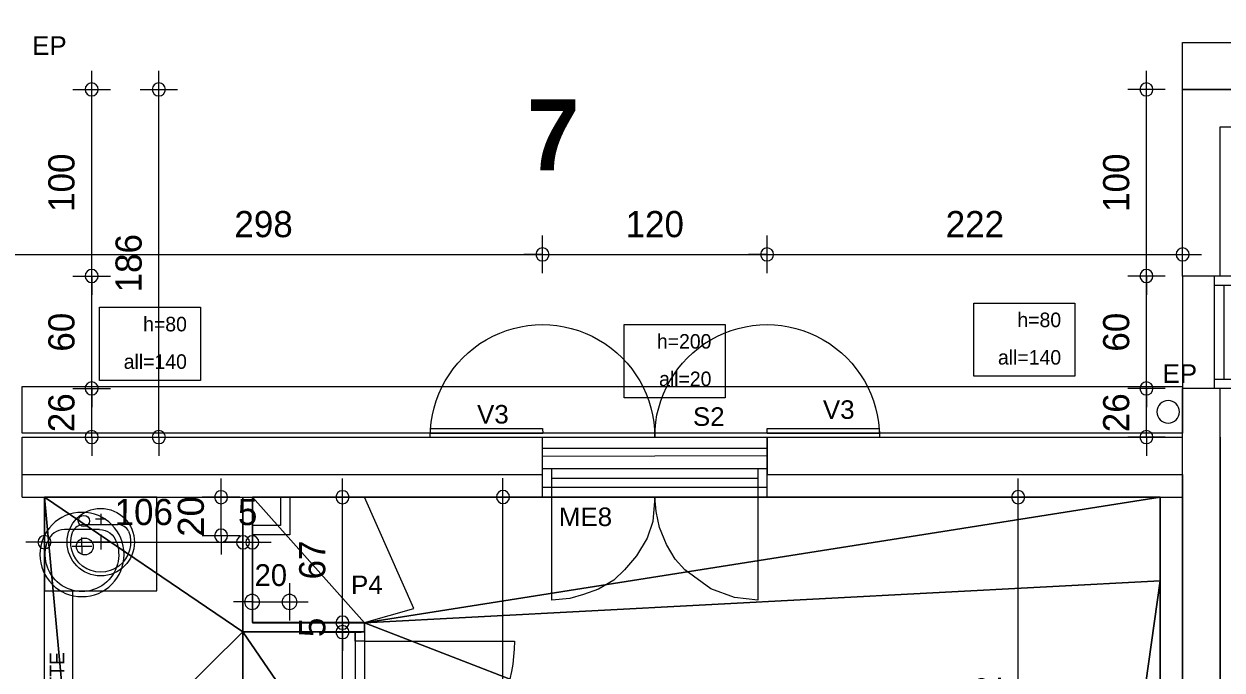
# Model space of a CAD drawing. Header units: metres. Extents: x 1.8 to 61.8, y -53.3 to -11.3.
# Drawn here: x 37.33 to 43.73, y -17.9 to -14.45 of the extents above; entities that cross this region are included whole.
import ezdxf
from ezdxf.enums import TextEntityAlignment as Align
from ezdxf.lldxf.tags import DXFTag

# ---------------------------------------------------------------- set-up
doc = ezdxf.new("R2010")
doc.units = ezdxf.units.M
doc.header["$MEASUREMENT"] = 0
for name, color, linetype in [('Calque commun', 7, 'Continuous'), ('Calque2', 7, 'Continuous'), ('Calque4', 7, 'Continuous'), ('Calque90', 7, 'Continuous'), ('Textes', 7, 'Continuous')]:
    doc.layers.add(name, color=color, linetype=linetype)
doc.styles.add('Arial14', font='arial.ttf', dxfattribs={"height": 0.098961})
doc.styles.add('Arial16', font='arial.ttf', dxfattribs={"height": 0.139163})
doc.styles.add('Century Gothic12', font='GOTHIC.TTF', dxfattribs={"height": 0.077575})
doc.styles.add('Century Gothic18', font='GOTHIC.TTF', dxfattribs={"height": 0.139636})
doc.styles.add('Century Gothic19', font='GOTHICB.TTF', dxfattribs={"height": 0.378481})
doc.styles.add('Century Gothic24', font='GOTHIC.TTF', dxfattribs={"height": 0.116363})
tags = doc.linetypes.add('HIDDEN2', pattern=[0.1875, 0.125, -0.0625]).pattern_tags.tags
tags[6:7] = [DXFTag(74, 4), DXFTag(75, 0), DXFTag(340, '0'), DXFTag(46, 1.0), DXFTag(50, 0.0), DXFTag(44, 0.0), DXFTag(45, 0.0)]
tags[4:5] = [DXFTag(74, 4), DXFTag(75, 0), DXFTag(340, '0'), DXFTag(46, 1.0), DXFTag(50, 0.0), DXFTag(44, 0.0), DXFTag(45, 0.0)]

# ---------------------------------------------------------------- blocks, each defined once
blk = doc.blocks.new('Block53471')
at = {"layer": 'Calque commun', "color": 7, "linetype": 'Continuous', "lineweight": 18}
for p, q in [((43.5243, -15.7956), (43.5243, -14.7998)), ((43.5243, -18.6973), (43.5243, -16.3956))]:
    blk.add_line(p, q, dxfattribs=at)
at = {"layer": 'Calque commun', "color": 7, "linetype": 'Continuous', "lineweight": 9}
for p, q in [((43.7243, -15.7956), (43.7243, -14.9998)), ((43.8443, -15.7956), (43.8443, -15.1198)), ((43.7243, -18.6973), (43.7243, -16.3956)), ((43.8443, -18.6973), (43.8443, -16.3956))]:
    blk.add_line(p, q, dxfattribs=at)
blk = doc.blocks.new('Block53472')
at = {"layer": 'Calque commun', "color": 7, "linetype": 'Continuous', "lineweight": 18}
blk.add_line((43.5243, -14.7998), (50.1242, -14.7998), dxfattribs=at)
at = {"layer": 'Calque commun', "color": 7, "linetype": 'Continuous', "lineweight": 9}
blk.add_line((43.7243, -14.9998), (49.9242, -14.9998), dxfattribs=at)
blk = doc.blocks.new('@PRES_1_$$_1-7')
at = {"layer": 'Calque commun', "color": 5, "linetype": 'Continuous', "lineweight": 9}
for p, q in [((0, 0.32), (0.6, 0.32)), ((0.6, 0.15), (0, 0.15)), ((0.05, 0.05), (0.05, 0.15)), ((0.55, 0.15), (0.55, 0.05)), ((0.05, 0.1), (0.55, 0.1)), ((0.6, 0.05), (0, 0.05)), ((0, 0), (0.6, 0))]:
    blk.add_line(p, q, dxfattribs=at)
blk = doc.blocks.new('@PRES_1_$$_1-8')
at = {"layer": 'Calque commun', "color": 0, "linetype": 'ByBlock', "lineweight": -2}
blk.add_line((0, 0), (0, 0.32), dxfattribs=at)
blk = doc.blocks.new('@PRES_1_$$_1-9')
at = {"layer": 'Calque commun', "color": 0, "linetype": 'ByBlock', "lineweight": -2}
blk.add_line((0, 0), (0, 0.32), dxfattribs=at)
blk = doc.blocks.new('INTER_2D_COMB3')
at = {"layer": 'Calque4', "color": 0, "linetype": 'ByBlock', "lineweight": -2}
blk.add_blockref('@PRES_1_$$_1-7', (0, 0), dxfattribs=at)
at = {"layer": 'Calque4', "color": 7, "linetype": 'Continuous', "lineweight": 9}
blk.add_blockref('@PRES_1_$$_1-8', (0, 0), dxfattribs=at)
at = {"layer": 'Calque4', "color": 7, "linetype": 'Continuous', "lineweight": 9, "extrusion": (0, 0, -1), "xscale": -1, "yscale": -1, "zscale": -1, "rotation": -180}
blk.add_blockref('@PRES_1_$$_1-9', (-0.6, 0), dxfattribs=at)
blk = doc.blocks.new('PLACED_COMB3')
at = {"layer": 'Calque4', "color": 0, "linetype": 'ByBlock', "lineweight": -2}
blk.add_blockref('INTER_2D_COMB3', (0, 0), dxfattribs=at)
blk = doc.blocks.new('Block53955')
at = {"layer": 'Calque commun', "color": 7, "linetype": 'Continuous', "lineweight": 9}
blk.add_line((37.4443, -25.3352), (37.4443, -16.9752), dxfattribs=at)
blk = doc.blocks.new('Block53956')
at = {"layer": 'Calque commun', "color": 7, "linetype": 'Continuous', "lineweight": 9}
for p, q in [((37.3243, -16.9752), (37.3243, -16.6552)), ((43.5243, -16.9752), (43.5243, -16.6552)), ((37.3243, -16.8552), (40.1043, -16.8552)), ((41.3043, -16.8552), (43.5243, -16.8552)), ((37.3243, -16.9752), (40.1043, -16.9752)), ((41.3043, -16.9752), (43.5243, -16.9752))]:
    blk.add_line(p, q, dxfattribs=at)
at = {"layer": 'Calque commun', "color": 7, "linetype": 'Continuous', "lineweight": 18}
for p, q in [((37.3243, -16.6552), (40.1043, -16.6552)), ((41.3043, -16.6552), (43.5243, -16.6552))]:
    blk.add_line(p, q, dxfattribs=at)
blk = doc.blocks.new('Block53957')
at = {"layer": 'Calque commun', "color": 7, "linetype": 'Continuous', "lineweight": 18}
blk.add_line((43.7243, -16.6552), (43.7243, -25.6552), dxfattribs=at)
at = {"layer": 'Calque commun', "color": 7, "linetype": 'Continuous', "lineweight": 9}
for p, q in [((43.5243, -16.8552), (43.5243, -25.4552)), ((43.4042, -16.9752), (43.4042, -25.3352))]:
    blk.add_line(p, q, dxfattribs=at)
blk = doc.blocks.new('@PRES_1_$$_1-4')
at = {"layer": 'Calque commun', "color": 5, "linetype": 'Continuous', "lineweight": 9}
for p, q in [((0, 0.32), (1.2, 0.32)), ((1.2, 0.15), (0, 0.15)), ((0.05, 0.05), (0.05, 0.15)), ((1.15, 0.15), (1.15, 0.05)), ((0.05, 0.1), (1.15, 0.1)), ((1.2, 0.05), (0, 0.05)), ((0, 0), (1.2, 0))]:
    blk.add_line(p, q, dxfattribs=at)
blk = doc.blocks.new('@PRES_1_$$_1-5')
at = {"layer": 'Calque commun', "color": 7, "linetype": 'Continuous', "lineweight": 9}
blk.add_line((0, 0), (0, 0.32), dxfattribs=at)
blk = doc.blocks.new('@PRES_1_$$_1-6')
at = {"layer": 'Calque commun', "color": 7, "linetype": 'Continuous', "lineweight": 9}
blk.add_line((0, 0), (0, 0.32), dxfattribs=at)
blk = doc.blocks.new('INTER_2D_COMB2')
at = {"layer": 'Calque4', "color": 0, "linetype": 'ByBlock', "lineweight": -2}
for name in ['@PRES_1_$$_1-4', '@PRES_1_$$_1-5']:
    blk.add_blockref(name, (0, 0), dxfattribs=at)
at = {"layer": 'Calque4', "color": 0, "linetype": 'ByBlock', "lineweight": -2, "extrusion": (0, 0, -1), "xscale": -1, "yscale": -1, "zscale": -1, "rotation": -180}
blk.add_blockref('@PRES_1_$$_1-6', (-1.2, 0), dxfattribs=at)
blk = doc.blocks.new('PLACED_COMB2')
at = {"layer": 'Calque4', "color": 0, "linetype": 'ByBlock', "lineweight": -2}
blk.add_blockref('INTER_2D_COMB2', (0, 0), dxfattribs=at)
blk = doc.blocks.new('new191')
at = {"layer": 'Calque commun', "color": 5, "linetype": 'Continuous', "lineweight": 9}
blk.add_arc((0, 0), 0.5, 0, 359.99941, dxfattribs=at)
blk = doc.blocks.new('new192')
at = {"layer": 'Calque commun', "color": 5, "linetype": 'Continuous', "lineweight": 9}
blk.add_arc((0, 0), 0.5, 0, 359.99941, dxfattribs=at)
blk = doc.blocks.new('DimLine54052')
at = {"layer": 'Calque commun', "color": 5, "linetype": 'Continuous', "lineweight": 9}
for p, q in [((41.3043, -15.7803), (41.3043, -15.5803)), ((43.5243, -15.7803), (43.5243, -15.5803)), ((41.3043, -15.6803), (41.2043, -15.6803)), ((41.3043, -15.6803), (43.5243, -15.6803)), ((43.5243, -15.6803), (43.6243, -15.6803))]:
    blk.add_line(p, q, dxfattribs=at)
at = {"layer": 'Calque commun', "color": 5, "linetype": 'Continuous', "lineweight": 9, "xscale": 0.07000000029802322, "yscale": 0.07000000029802322, "zscale": 0.07000000029802322}
for name, p in [('new191', (41.3043, -15.6803)), ('new192', (43.5243, -15.6803))]:
    blk.add_blockref(name, p, dxfattribs=at)
at = {"layer": 'Calque commun', "color": 5, "linetype": 'Continuous', "lineweight": 9, "style": 'Century Gothic18'}
blk.add_text('222', height=0.13964, dxfattribs=at).set_placement((42.4143, -15.6303), align=Align.BOTTOM_CENTER)
blk = doc.blocks.new('new193')
at = {"layer": 'Calque commun', "color": 5, "linetype": 'Continuous', "lineweight": 9}
blk.add_arc((0, 0), 0.5, 0, 359.99941, dxfattribs=at)
blk = doc.blocks.new('new194')
at = {"layer": 'Calque commun', "color": 5, "linetype": 'Continuous', "lineweight": 9}
blk.add_arc((0, 0), 0.5, 0, 359.99941, dxfattribs=at)
blk = doc.blocks.new('DimLine54060')
at = {"layer": 'Calque commun', "color": 5, "linetype": 'Continuous', "lineweight": 9}
for p, q in [((40.1043, -15.7803), (40.1043, -15.5803)), ((41.3043, -15.7803), (41.3043, -15.5803)), ((40.1043, -15.6803), (40.0043, -15.6803)), ((40.1043, -15.6803), (41.3043, -15.6803)), ((41.3043, -15.6803), (41.4043, -15.6803))]:
    blk.add_line(p, q, dxfattribs=at)
at = {"layer": 'Calque commun', "color": 5, "linetype": 'Continuous', "lineweight": 9, "xscale": 0.07000000029802322, "yscale": 0.07000000029802322, "zscale": 0.07000000029802322}
for name, p in [('new193', (40.1043, -15.6803)), ('new194', (41.3043, -15.6803))]:
    blk.add_blockref(name, p, dxfattribs=at)
at = {"layer": 'Calque commun', "color": 5, "linetype": 'Continuous', "lineweight": 9, "style": 'Century Gothic18'}
blk.add_text('120', height=0.13964, dxfattribs=at).set_placement((40.7043, -15.6303), align=Align.BOTTOM_CENTER)
blk = doc.blocks.new('new195')
at = {"layer": 'Calque commun', "color": 5, "linetype": 'Continuous', "lineweight": 9}
blk.add_arc((0, 0), 0.5, 0, 359.99941, dxfattribs=at)
blk = doc.blocks.new('new196')
at = {"layer": 'Calque commun', "color": 5, "linetype": 'Continuous', "lineweight": 9}
blk.add_arc((0, 0), 0.5, 0, 359.99941, dxfattribs=at)
blk = doc.blocks.new('DimLine54068')
at = {"layer": 'Calque commun', "color": 5, "linetype": 'Continuous', "lineweight": 9}
for p, q in [((37.1243, -15.7803), (37.1243, -15.5803)), ((40.1043, -15.7803), (40.1043, -15.5803)), ((37.1243, -15.6803), (37.0243, -15.6803)), ((37.1243, -15.6803), (40.1043, -15.6803)), ((40.1043, -15.6803), (40.2043, -15.6803))]:
    blk.add_line(p, q, dxfattribs=at)
at = {"layer": 'Calque commun', "color": 5, "linetype": 'Continuous', "lineweight": 9, "xscale": 0.07000000029802322, "yscale": 0.07000000029802322, "zscale": 0.07000000029802322}
for name, p in [('new195', (37.1243, -15.6803)), ('new196', (40.1043, -15.6803))]:
    blk.add_blockref(name, p, dxfattribs=at)
at = {"layer": 'Calque commun', "color": 5, "linetype": 'Continuous', "lineweight": 9, "style": 'Century Gothic18'}
blk.add_text('298', height=0.13964, dxfattribs=at).set_placement((38.6143, -15.6303), align=Align.BOTTOM_CENTER)
blk = doc.blocks.new('new197')
at = {"layer": 'Calque commun', "color": 5, "linetype": 'Continuous', "lineweight": 9}
blk.add_arc((0, 0), 0.5, 0, 359.99941, dxfattribs=at)
blk = doc.blocks.new('new198')
at = {"layer": 'Calque commun', "color": 5, "linetype": 'Continuous', "lineweight": 9}
blk.add_arc((0, 0), 0.5, 0, 359.99941, dxfattribs=at)
blk = doc.blocks.new('DimLine54477')
at = {"layer": 'Calque commun', "color": 5, "linetype": 'Continuous', "lineweight": 9}
for p, q in [((38.0548, -14.7998), (38.0548, -14.6998)), ((37.9548, -14.7998), (38.1548, -14.7998)), ((38.0548, -16.6552), (38.0548, -14.7998)), ((37.9548, -16.6552), (38.1548, -16.6552)), ((38.0548, -16.6552), (38.0548, -16.7552))]:
    blk.add_line(p, q, dxfattribs=at)
at = {"layer": 'Calque commun', "color": 5, "linetype": 'Continuous', "lineweight": 9, "xscale": 0.07000000029802322, "yscale": 0.07000000029802322, "zscale": 0.07000000029802322, "rotation": 90}
for name, p in [('new198', (38.0548, -14.7998)), ('new197', (38.0548, -16.6552))]:
    blk.add_blockref(name, p, dxfattribs=at)
at = {"layer": 'Calque commun', "color": 5, "linetype": 'Continuous', "lineweight": 9, "style": 'Century Gothic18'}
blk.add_text('186', height=0.13964, rotation=90, dxfattribs=at).set_placement((38.0048, -15.7275), align=Align.BOTTOM_CENTER)
blk = doc.blocks.new('new273')
at = {"layer": 'Calque commun', "color": 5, "linetype": 'Continuous', "lineweight": 9}
blk.add_arc((0, 0), 0.5, 0, 359.99941, dxfattribs=at)
blk = doc.blocks.new('new274')
at = {"layer": 'Calque commun', "color": 5, "linetype": 'Continuous', "lineweight": 9}
blk.add_arc((0, 0), 0.5, 0, 359.99941, dxfattribs=at)
blk = doc.blocks.new('DimLine55128')
at = {"layer": 'Calque commun', "color": 5, "linetype": 'Continuous', "lineweight": 9}
for p, q in [((37.6961, -16.3956), (37.6961, -16.2956)), ((37.5961, -16.3956), (37.7961, -16.3956)), ((37.6961, -16.6552), (37.6961, -16.3956)), ((37.5961, -16.6552), (37.7961, -16.6552)), ((37.6961, -16.6552), (37.6961, -16.7552))]:
    blk.add_line(p, q, dxfattribs=at)
at = {"layer": 'Calque commun', "color": 5, "linetype": 'Continuous', "lineweight": 9, "xscale": 0.07000000029802322, "yscale": 0.07000000029802322, "zscale": 0.07000000029802322, "rotation": 90}
for name, p in [('new274', (37.6961, -16.3956)), ('new273', (37.6961, -16.6552))]:
    blk.add_blockref(name, p, dxfattribs=at)
at = {"layer": 'Calque commun', "color": 5, "linetype": 'Continuous', "lineweight": 9, "style": 'Century Gothic18'}
blk.add_text('26', height=0.13964, rotation=90, dxfattribs=at).set_placement((37.6461, -16.5254), align=Align.BOTTOM_CENTER)
blk = doc.blocks.new('new275')
at = {"layer": 'Calque commun', "color": 5, "linetype": 'Continuous', "lineweight": 9}
blk.add_arc((0, 0), 0.5, 0, 359.99941, dxfattribs=at)
blk = doc.blocks.new('new276')
at = {"layer": 'Calque commun', "color": 5, "linetype": 'Continuous', "lineweight": 9}
blk.add_arc((0, 0), 0.5, 0, 359.99941, dxfattribs=at)
blk = doc.blocks.new('DimLine55136')
at = {"layer": 'Calque commun', "color": 5, "linetype": 'Continuous', "lineweight": 9}
for p, q in [((37.6961, -15.7956), (37.6961, -15.6956)), ((37.5961, -15.7956), (37.7961, -15.7956)), ((37.6961, -16.3956), (37.6961, -15.7956)), ((37.5961, -16.3956), (37.7961, -16.3956)), ((37.6961, -16.3956), (37.6961, -16.4956))]:
    blk.add_line(p, q, dxfattribs=at)
at = {"layer": 'Calque commun', "color": 5, "linetype": 'Continuous', "lineweight": 9, "xscale": 0.07000000029802322, "yscale": 0.07000000029802322, "zscale": 0.07000000029802322, "rotation": 90}
for name, p in [('new276', (37.6961, -15.7956)), ('new275', (37.6961, -16.3956))]:
    blk.add_blockref(name, p, dxfattribs=at)
at = {"layer": 'Calque commun', "color": 5, "linetype": 'Continuous', "lineweight": 9, "style": 'Century Gothic18'}
blk.add_text('60', height=0.13964, rotation=90, dxfattribs=at).set_placement((37.6461, -16.0956), align=Align.BOTTOM_CENTER)
blk = doc.blocks.new('new277')
at = {"layer": 'Calque commun', "color": 5, "linetype": 'Continuous', "lineweight": 9}
blk.add_arc((0, 0), 0.5, 0, 359.99941, dxfattribs=at)
blk = doc.blocks.new('new278')
at = {"layer": 'Calque commun', "color": 5, "linetype": 'Continuous', "lineweight": 9}
blk.add_arc((0, 0), 0.5, 0, 359.99941, dxfattribs=at)
blk = doc.blocks.new('DimLine55144')
at = {"layer": 'Calque commun', "color": 5, "linetype": 'Continuous', "lineweight": 9}
for p, q in [((37.6961, -14.7998), (37.6961, -14.6998)), ((37.5961, -14.7998), (37.7961, -14.7998)), ((37.6961, -15.7956), (37.6961, -14.7998)), ((37.5961, -15.7956), (37.7961, -15.7956)), ((37.6961, -15.7956), (37.6961, -15.8956))]:
    blk.add_line(p, q, dxfattribs=at)
at = {"layer": 'Calque commun', "color": 5, "linetype": 'Continuous', "lineweight": 9, "xscale": 0.07000000029802322, "yscale": 0.07000000029802322, "zscale": 0.07000000029802322, "rotation": 90}
for name, p in [('new278', (37.6961, -14.7998)), ('new277', (37.6961, -15.7956))]:
    blk.add_blockref(name, p, dxfattribs=at)
at = {"layer": 'Calque commun', "color": 5, "linetype": 'Continuous', "lineweight": 9, "style": 'Century Gothic18'}
blk.add_text('100', height=0.13964, rotation=90, dxfattribs=at).set_placement((37.6461, -15.2977), align=Align.BOTTOM_CENTER)
blk = doc.blocks.new('new279')
at = {"layer": 'Calque commun', "color": 5, "linetype": 'Continuous', "lineweight": 9}
blk.add_arc((0, 0), 0.5, 0, 359.99941, dxfattribs=at)
blk = doc.blocks.new('new280')
at = {"layer": 'Calque commun', "color": 5, "linetype": 'Continuous', "lineweight": 9}
blk.add_arc((0, 0), 0.5, 0, 359.99941, dxfattribs=at)
blk = doc.blocks.new('DimLine55152')
at = {"layer": 'Calque commun', "color": 5, "linetype": 'Continuous', "lineweight": 9}
for p, q in [((43.3307, -16.3956), (43.3307, -16.2956)), ((43.4307, -16.3956), (43.2307, -16.3956)), ((43.3307, -16.6552), (43.3307, -16.3956)), ((43.4307, -16.6552), (43.2307, -16.6552)), ((43.3307, -16.6552), (43.3307, -16.7552))]:
    blk.add_line(p, q, dxfattribs=at)
at = {"layer": 'Calque commun', "color": 5, "linetype": 'Continuous', "lineweight": 9, "xscale": 0.07000000029802322, "yscale": 0.07000000029802322, "zscale": 0.07000000029802322, "rotation": 90}
for name, p in [('new280', (43.3307, -16.3956)), ('new279', (43.3307, -16.6552))]:
    blk.add_blockref(name, p, dxfattribs=at)
at = {"layer": 'Calque commun', "color": 5, "linetype": 'Continuous', "lineweight": 9, "style": 'Century Gothic18'}
blk.add_text('26', height=0.13964, rotation=90, dxfattribs=at).set_placement((43.2807, -16.5254), align=Align.BOTTOM_CENTER)
blk = doc.blocks.new('new281')
at = {"layer": 'Calque commun', "color": 5, "linetype": 'Continuous', "lineweight": 9}
blk.add_arc((0, 0), 0.5, 0, 359.99941, dxfattribs=at)
blk = doc.blocks.new('new282')
at = {"layer": 'Calque commun', "color": 5, "linetype": 'Continuous', "lineweight": 9}
blk.add_arc((0, 0), 0.5, 0, 359.99941, dxfattribs=at)
blk = doc.blocks.new('DimLine55160')
at = {"layer": 'Calque commun', "color": 5, "linetype": 'Continuous', "lineweight": 9}
for p, q in [((43.3307, -15.7956), (43.3307, -15.6956)), ((43.4307, -15.7956), (43.2307, -15.7956)), ((43.3307, -16.3956), (43.3307, -15.7956)), ((43.4307, -16.3956), (43.2307, -16.3956)), ((43.3307, -16.3956), (43.3307, -16.4956))]:
    blk.add_line(p, q, dxfattribs=at)
at = {"layer": 'Calque commun', "color": 5, "linetype": 'Continuous', "lineweight": 9, "xscale": 0.07000000029802322, "yscale": 0.07000000029802322, "zscale": 0.07000000029802322, "rotation": 90}
for name, p in [('new282', (43.3307, -15.7956)), ('new281', (43.3307, -16.3956))]:
    blk.add_blockref(name, p, dxfattribs=at)
at = {"layer": 'Calque commun', "color": 5, "linetype": 'Continuous', "lineweight": 9, "style": 'Century Gothic18'}
blk.add_text('60', height=0.13964, rotation=90, dxfattribs=at).set_placement((43.2807, -16.0956), align=Align.BOTTOM_CENTER)
blk = doc.blocks.new('new283')
at = {"layer": 'Calque commun', "color": 5, "linetype": 'Continuous', "lineweight": 9}
blk.add_arc((0, 0), 0.5, 0, 359.99941, dxfattribs=at)
blk = doc.blocks.new('new284')
at = {"layer": 'Calque commun', "color": 5, "linetype": 'Continuous', "lineweight": 9}
blk.add_arc((0, 0), 0.5, 0, 359.99941, dxfattribs=at)
blk = doc.blocks.new('DimLine55168')
at = {"layer": 'Calque commun', "color": 5, "linetype": 'Continuous', "lineweight": 9}
for p, q in [((43.3307, -14.7998), (43.3307, -14.6998)), ((43.4307, -14.7998), (43.2307, -14.7998)), ((43.3307, -15.7956), (43.3307, -14.7998)), ((43.4307, -15.7956), (43.2307, -15.7956)), ((43.3307, -15.7956), (43.3307, -15.8956))]:
    blk.add_line(p, q, dxfattribs=at)
at = {"layer": 'Calque commun', "color": 5, "linetype": 'Continuous', "lineweight": 9, "xscale": 0.07000000029802322, "yscale": 0.07000000029802322, "zscale": 0.07000000029802322, "rotation": 90}
for name, p in [('new284', (43.3307, -14.7998)), ('new283', (43.3307, -15.7956))]:
    blk.add_blockref(name, p, dxfattribs=at)
at = {"layer": 'Calque commun', "color": 5, "linetype": 'Continuous', "lineweight": 9, "style": 'Century Gothic18'}
blk.add_text('100', height=0.13964, rotation=90, dxfattribs=at).set_placement((43.2807, -15.2977), align=Align.BOTTOM_CENTER)
blk = doc.blocks.new('@PRES_1_$$_1-61')
at = {"layer": 'Calque commun', "color": 5, "linetype": 'Continuous', "lineweight": 9}
blk.add_line((0.05, 0.05), (0.05, 0.85), dxfattribs=at)
at = {"layer": 'Calque commun', "color": 5, "linetype": 'Continuous', "lineweight": 9, "extrusion": (0, 0, -1)}
blk.add_arc((-0.05, 0.05), 0.8, 90, 180, dxfattribs=at)
at = {"layer": 'Calque commun', "color": 5, "linetype": 'Continuous', "lineweight": 9}
mesh = blk.add_polyface(dxfattribs=at)
corners = [(0, 0), (0, 0.05), (0.05, 0.05), (0.05, 0)]
mesh.append_faces([[corners[k] for k in face] for face in [(0, 1, 2, 3)]], dxfattribs={"color": 5})
mesh = blk.add_polyface(dxfattribs=at)
corners = [(0.85, 0), (0.85, 0.05), (0.9, 0.05), (0.9, 0)]
mesh.append_faces([[corners[k] for k in face] for face in [(0, 1, 2, 3)]], dxfattribs={"color": 5})
blk = doc.blocks.new('@PRES_1_$$_1-62')
at = {"layer": 'Calque commun', "color": 0, "linetype": 'ByBlock', "lineweight": -2}
blk.add_line((0, 0), (0, 0.05), dxfattribs=at)
blk = doc.blocks.new('@PRES_1_$$_1-63')
at = {"layer": 'Calque commun', "color": 0, "linetype": 'ByBlock', "lineweight": -2}
blk.add_line((0, 0), (0, 0.05), dxfattribs=at)
blk = doc.blocks.new('INTER_2D_COMB21')
at = {"layer": 'Calque commun', "color": 0, "linetype": 'ByBlock', "lineweight": -2}
blk.add_blockref('@PRES_1_$$_1-61', (0, 0), dxfattribs=at)
at = {"layer": 'Calque commun', "color": 15, "linetype": 'Continuous', "lineweight": 18}
blk.add_blockref('@PRES_1_$$_1-62', (0, 0), dxfattribs=at)
at = {"layer": 'Calque commun', "color": 15, "linetype": 'Continuous', "lineweight": 18, "extrusion": (0, 0, -1), "xscale": -1, "yscale": -1, "zscale": -1, "rotation": -180}
blk.add_blockref('@PRES_1_$$_1-63', (-0.9, 0), dxfattribs=at)
blk = doc.blocks.new('PLACED_COMB21')
at = {"layer": 'Calque commun', "color": 0, "linetype": 'ByBlock', "lineweight": -2}
blk.add_blockref('INTER_2D_COMB21', (0, 0), dxfattribs=at)
blk = doc.blocks.new('xmodule1pcentniv1-13')
at = {"layer": 'Calque commun', "color": 5, "linetype": 'Continuous', "lineweight": 9}
blk.add_arc((0, 0), 0.5, 0, 359.99941, dxfattribs=at)
blk = doc.blocks.new('xmodule1pcentniv1-14')
at = {"layer": 'Calque commun', "color": 5, "linetype": 'Continuous', "lineweight": 9}
blk.add_arc((0, 0), 0.5, 0, 359.99941, dxfattribs=at)
blk = doc.blocks.new('DimLine54955')
at = {"layer": 'Calque commun', "color": 5, "linetype": 'Continuous', "lineweight": 9}
for p, q in [((42.6251, -17.8273), (42.6251, -17.7273)), ((42.5251, -17.8273), (42.7251, -17.8273)), ((42.6251, -20.0466), (42.6251, -17.8273)), ((42.7251, -20.0466), (42.5251, -20.0466)), ((42.6251, -20.0466), (42.6251, -20.1466))]:
    blk.add_line(p, q, dxfattribs=at)
at = {"layer": 'Calque commun', "color": 5, "linetype": 'Continuous', "lineweight": 9, "xscale": 0.07000000029802322, "yscale": 0.07000000029802322, "zscale": 0.07000000029802322, "rotation": 90}
for name, p in [('xmodule1pcentniv1-14', (42.6251, -17.8273)), ('xmodule1pcentniv1-13', (42.6251, -20.0466))]:
    blk.add_blockref(name, p, dxfattribs=at)
at = {"layer": 'Calque commun', "color": 5, "linetype": 'Continuous', "lineweight": 9, "style": 'Century Gothic18'}
blk.add_text('222', height=0.13964, rotation=90, dxfattribs=at).set_placement((42.5751, -18.937), align=Align.BOTTOM_CENTER)
blk = doc.blocks.new('xmodule1pcentniv1-35')
at = {"layer": 'Calque commun', "color": 5, "linetype": 'Continuous', "lineweight": 9}
blk.add_arc((0, 0), 0.5, 0, 359.99941, dxfattribs=at)
blk = doc.blocks.new('xmodule1pcentniv1-36')
at = {"layer": 'Calque commun', "color": 5, "linetype": 'Continuous', "lineweight": 9}
blk.add_arc((0, 0), 0.5, 0, 359.99941, dxfattribs=at)
blk = doc.blocks.new('DimLine55043')
at = {"layer": 'Calque commun', "color": 5, "linetype": 'Continuous', "lineweight": 9}
for p, q in [((39.8728, -17.8266), (39.8728, -17.7266)), ((39.9728, -17.8266), (39.7728, -17.8266)), ((39.8728, -20.396), (39.8728, -17.8266)), ((39.9728, -20.396), (39.7728, -20.396)), ((39.8728, -20.396), (39.8728, -20.496))]:
    blk.add_line(p, q, dxfattribs=at)
at = {"layer": 'Calque commun', "color": 5, "linetype": 'Continuous', "lineweight": 9, "xscale": 0.07000000029802322, "yscale": 0.07000000029802322, "zscale": 0.07000000029802322, "rotation": 90}
for name, p in [('xmodule1pcentniv1-36', (39.8728, -17.8266)), ('xmodule1pcentniv1-35', (39.8728, -20.396))]:
    blk.add_blockref(name, p, dxfattribs=at)
at = {"layer": 'Calque commun', "color": 5, "linetype": 'Continuous', "lineweight": 9, "style": 'Century Gothic18'}
blk.add_text('257', height=0.13964, rotation=90, dxfattribs=at).set_placement((39.8228, -19.1113), align=Align.BOTTOM_CENTER)
blk = doc.blocks.new('xmodule1pcentniv1-51')
at = {"layer": 'Calque commun', "color": 5, "linetype": 'Continuous', "lineweight": 9}
blk.add_arc((0, 0), 0.5, 0, 359.99941, dxfattribs=at)
blk = doc.blocks.new('xmodule1pcentniv1-52')
at = {"layer": 'Calque commun', "color": 5, "linetype": 'Continuous', "lineweight": 9}
blk.add_arc((0, 0), 0.5, 0, 359.99941, dxfattribs=at)
blk = doc.blocks.new('DimLine55123')
at = {"layer": 'Calque commun', "color": 5, "linetype": 'Continuous', "lineweight": 9}
for p, q in [((39.0154, -18.5473), (39.0154, -18.4473)), ((38.9154, -18.5473), (39.1154, -18.5473)), ((39.0154, -19.4473), (39.0154, -18.5473)), ((38.9154, -19.4473), (39.1154, -19.4473)), ((39.0154, -19.4473), (39.0154, -19.5473))]:
    blk.add_line(p, q, dxfattribs=at)
at = {"layer": 'Calque commun', "color": 5, "linetype": 'Continuous', "lineweight": 9, "xscale": 0.07000000029802322, "yscale": 0.07000000029802322, "zscale": 0.07000000029802322, "rotation": 90}
for name, p in [('xmodule1pcentniv1-52', (39.0154, -18.5473)), ('xmodule1pcentniv1-51', (39.0154, -19.4473))]:
    blk.add_blockref(name, p, dxfattribs=at)
at = {"layer": 'Calque commun', "color": 5, "linetype": 'Continuous', "lineweight": 9, "style": 'Century Gothic18'}
blk.add_text('90', height=0.13964, rotation=90, dxfattribs=at).set_placement((38.9654, -18.9973), align=Align.BOTTOM_CENTER)
blk = doc.blocks.new('xmodule1pcentniv1-53')
at = {"layer": 'Calque commun', "color": 5, "linetype": 'Continuous', "lineweight": 9}
blk.add_arc((0, 0), 0.5, 0, 359.99941, dxfattribs=at)
blk = doc.blocks.new('xmodule1pcentniv1-54')
at = {"layer": 'Calque commun', "color": 5, "linetype": 'Continuous', "lineweight": 9}
blk.add_arc((0, 0), 0.5, 0, 359.99941, dxfattribs=at)
blk = doc.blocks.new('DimLine55131')
at = {"layer": 'Calque commun', "color": 5, "linetype": 'Continuous', "lineweight": 9}
for p, q in [((39.0154, -18.4973), (39.0154, -18.3973)), ((38.9154, -18.4973), (39.1154, -18.4973)), ((38.9154, -18.5473), (39.1154, -18.5473)), ((39.0154, -18.5473), (39.0154, -18.4973)), ((39.0154, -18.5473), (39.0154, -18.6473))]:
    blk.add_line(p, q, dxfattribs=at)
at = {"layer": 'Calque commun', "color": 5, "linetype": 'Continuous', "lineweight": 9, "xscale": 0.07000000029802322, "yscale": 0.07000000029802322, "zscale": 0.07000000029802322, "rotation": 90}
for name, p in [('xmodule1pcentniv1-54', (39.0154, -18.4973)), ('xmodule1pcentniv1-53', (39.0154, -18.5473))]:
    blk.add_blockref(name, p, dxfattribs=at)
at = {"layer": 'Calque commun', "color": 5, "linetype": 'Continuous', "lineweight": 9, "style": 'Century Gothic18'}
blk.add_text('5', height=0.1396, rotation=90, dxfattribs=at).set_placement((38.9654, -18.5223), align=Align.BOTTOM_CENTER)
blk = doc.blocks.new('xmodule1pcentniv1-55')
at = {"layer": 'Calque commun', "color": 5, "linetype": 'Continuous', "lineweight": 9}
blk.add_arc((0, 0), 0.5, 0, 359.99941, dxfattribs=at)
blk = doc.blocks.new('xmodule1pcentniv1-56')
at = {"layer": 'Calque commun', "color": 5, "linetype": 'Continuous', "lineweight": 9}
blk.add_arc((0, 0), 0.5, 0, 359.99941, dxfattribs=at)
blk = doc.blocks.new('DimLine55139')
at = {"layer": 'Calque commun', "color": 5, "linetype": 'Continuous', "lineweight": 9}
for p, q in [((39.0154, -17.828), (39.0154, -17.728)), ((38.9154, -17.828), (39.1154, -17.828)), ((39.0154, -18.4973), (39.0154, -17.828)), ((38.9154, -18.4973), (39.1154, -18.4973)), ((39.0154, -18.4973), (39.0154, -18.5973))]:
    blk.add_line(p, q, dxfattribs=at)
at = {"layer": 'Calque commun', "color": 5, "linetype": 'Continuous', "lineweight": 9, "xscale": 0.07000000029802322, "yscale": 0.07000000029802322, "zscale": 0.07000000029802322, "rotation": 90}
for name, p in [('xmodule1pcentniv1-56', (39.0154, -17.828)), ('xmodule1pcentniv1-55', (39.0154, -18.4973))]:
    blk.add_blockref(name, p, dxfattribs=at)
at = {"layer": 'Calque commun', "color": 5, "linetype": 'Continuous', "lineweight": 9, "style": 'Century Gothic18'}
blk.add_text('67', height=0.13964, rotation=90, dxfattribs=at).set_placement((38.9654, -18.1626), align=Align.BOTTOM_CENTER)
blk = doc.blocks.new('xmodule1pcentniv1-69')
at = {"layer": 'Calque commun', "color": 5, "linetype": 'Continuous', "lineweight": 9}
blk.add_arc((0, 0), 0.5, 0, 359.99941, dxfattribs=at)
blk = doc.blocks.new('xmodule1pcentniv1-70')
at = {"layer": 'Calque commun', "color": 5, "linetype": 'Continuous', "lineweight": 9}
blk.add_arc((0, 0), 0.5, 0, 359.99941, dxfattribs=at)
blk = doc.blocks.new('DimLine55219')
at = {"layer": 'Calque commun', "color": 5, "linetype": 'Continuous', "lineweight": 9}
for p, q in [((38.4838, -17.9684), (38.4838, -18.1684)), ((38.5338, -18.1684), (38.5338, -17.9684)), ((38.4838, -18.0684), (38.3838, -18.0684)), ((38.4838, -18.0684), (38.5338, -18.0684)), ((38.5338, -18.0684), (38.6338, -18.0684))]:
    blk.add_line(p, q, dxfattribs=at)
at = {"layer": 'Calque commun', "color": 5, "linetype": 'Continuous', "lineweight": 9, "xscale": 0.07000000029802322, "yscale": 0.07000000029802322, "zscale": 0.07000000029802322}
for name, p in [('xmodule1pcentniv1-69', (38.4838, -18.0684)), ('xmodule1pcentniv1-70', (38.5338, -18.0684))]:
    blk.add_blockref(name, p, dxfattribs=at)
at = {"layer": 'Calque commun', "color": 5, "linetype": 'Continuous', "lineweight": 9, "style": 'Century Gothic18'}
blk.add_text('5', height=0.1396, dxfattribs=at).set_placement((38.5088, -18.0184), align=Align.BOTTOM_CENTER)
blk = doc.blocks.new('xmodule1pcentniv1-71')
at = {"layer": 'Calque commun', "color": 5, "linetype": 'Continuous', "lineweight": 9}
blk.add_arc((0, 0), 0.5, 0, 359.99941, dxfattribs=at)
blk = doc.blocks.new('xmodule1pcentniv1-72')
at = {"layer": 'Calque commun', "color": 5, "linetype": 'Continuous', "lineweight": 9}
blk.add_arc((0, 0), 0.5, 0, 359.99941, dxfattribs=at)
blk = doc.blocks.new('DimLine55227')
at = {"layer": 'Calque commun', "color": 5, "linetype": 'Continuous', "lineweight": 9}
for p, q in [((37.4238, -17.9677), (37.4237, -18.1677)), ((38.4838, -17.9684), (38.4837, -18.1684)), ((37.4237, -18.0677), (37.3237, -18.0676)), ((37.4237, -18.0677), (38.4838, -18.0684)), ((38.4838, -18.0684), (38.5838, -18.0685))]:
    blk.add_line(p, q, dxfattribs=at)
at = {"layer": 'Calque commun', "color": 5, "linetype": 'Continuous', "lineweight": 9, "xscale": 0.06999999328768533, "yscale": 0.06999999328768533, "zscale": 0.07000000029802322, "rotation": -0.03793334936625004}
for name, p in [('xmodule1pcentniv1-71', (37.4237, -18.0677)), ('xmodule1pcentniv1-72', (38.4838, -18.0684))]:
    blk.add_blockref(name, p, dxfattribs=at)
at = {"layer": 'Calque commun', "color": 5, "linetype": 'Continuous', "lineweight": 9, "style": 'Century Gothic18'}
blk.add_text('106', height=0.13964, rotation=359.96206, dxfattribs=at).set_placement((37.9538, -18.0181), align=Align.BOTTOM_CENTER)
blk = doc.blocks.new('vasque1')
at = {"layer": 'Calque2', "color": 6, "linetype": 'Continuous', "lineweight": 9}
for p, q in [((-0.094, -0.092), (0.094, -0.092)), ((-0.0533, -0.182), (0.0533, -0.182)), ((0, -0.182), (0, -0.135)), ((0, -0.182), (0, -0.224))]:
    blk.add_line(p, q, dxfattribs=at)
at = {"layer": 'Calque2', "color": 6, "linetype": 'Continuous', "lineweight": 9, "flags": 128}
for points in [[(0, -0.45, -1), (0, 0)], [(0, 0, -1), (0, -0.45)], [(0.02, -0.046, 1), (-0.04, -0.046, 1), (0.02, -0.046)], [(-0.094, -0.092, 0.324927), (-0.1834, -0.157)], [(0.094, -0.092, -0.324927), (0.1834, -0.157)], [(-0.1814, -0.1514, 1.494518), (0.1814, -0.1514)], [(0.03, -0.182, 1), (-0.06, -0.182, 1), (0.03, -0.182)]]:
    blk.add_lwpolyline(points, format="xyb", dxfattribs=at)
blk = doc.blocks.new('vasqu450')
at = {"layer": 'Calque commun', "color": 6, "linetype": 'Continuous', "lineweight": 9}
blk.add_line((0.1207, 0.1168), (-0.1173, 0.117), dxfattribs=at)
for radius, start, end in [(0.225, 359.99999, 359.9994), (0.2, 158.39995, 21.60003)]:
    blk.add_arc((0, 0), radius, start, end, dxfattribs=at)
at = {"layer": 'Calque commun', "color": 6, "linetype": 'Continuous', "lineweight": 9, "extrusion": (0, 0, -1)}
for centre, start, end in [((0.112, 0.0327), 28.97343, 86.40656), ((-0.112, 0.0327), 93.59344, 151.02657)]:
    blk.add_arc(centre, 0.0845, start, end, dxfattribs=at)
at = {"layer": 'Calque90', "color": 6, "linetype": 'Continuous', "lineweight": 9}
for p, q in [((0, 0.19), (0, 0.12)), ((0.035, 0.155), (-0.035, 0.155)), ((-0.05, 0), (0.05, 0)), ((0, 0.05), (0, -0.05))]:
    blk.add_line(p, q, dxfattribs=at)
blk = doc.blocks.new('meuble vasque 60x50')
at = {"layer": 'Calque commun', "color": 0, "linetype": 'ByBlock', "lineweight": -2, "xscale": 0.800000011920929, "yscale": 0.800000011920929, "zscale": 0.800000011920929}
blk.add_blockref('vasqu450', (0.2994, -0.241), dxfattribs=at)
at = {"layer": 'Calque commun', "color": 0, "linetype": 'ByBlock', "lineweight": -2}
blk.add_blockref('vasque1', (0.3994, -0.0819), dxfattribs=at)
at = {"layer": 'Calque commun', "color": 6, "linetype": 'Continuous', "lineweight": 9}
mesh = blk.add_polyface(dxfattribs=at)
corners = [(-0.0006, -0.0002), (0.5994, -0.0002), (0.5994, -0.5002), (-0.0006, -0.5002)]
mesh.append_faces([[corners[k] for k in face] for face in [(0, 1, 2, 3)]], dxfattribs={"color": 6})
blk = doc.blocks.new('xmodule1pcentniv1-107')
at = {"layer": 'Calque commun', "color": 5, "linetype": 'Continuous', "lineweight": 9}
blk.add_arc((0, 0), 0.5, 0, 359.99941, dxfattribs=at)
blk = doc.blocks.new('xmodule1pcentniv1-108')
at = {"layer": 'Calque commun', "color": 5, "linetype": 'Continuous', "lineweight": 9}
blk.add_arc((0, 0), 0.5, 0, 359.99941, dxfattribs=at)
blk = doc.blocks.new('DimLine60944')
at = {"layer": 'Calque commun', "color": 5, "linetype": 'Continuous', "lineweight": 9}
for p, q in [((38.3666, -17.828), (38.3666, -17.728)), ((38.4666, -17.828), (38.2666, -17.828)), ((38.3666, -18.033), (38.3666, -17.828)), ((38.4666, -18.033), (38.2666, -18.033)), ((38.3666, -18.033), (38.3666, -18.133))]:
    blk.add_line(p, q, dxfattribs=at)
at = {"layer": 'Calque commun', "color": 5, "linetype": 'Continuous', "lineweight": 9, "xscale": 0.07000000029802322, "yscale": 0.07000000029802322, "zscale": 0.07000000029802322, "rotation": 90}
for name, p in [('xmodule1pcentniv1-108', (38.3666, -17.828)), ('xmodule1pcentniv1-107', (38.3666, -18.033))]:
    blk.add_blockref(name, p, dxfattribs=at)
at = {"layer": 'Calque commun', "color": 5, "linetype": 'Continuous', "lineweight": 9, "style": 'Arial16'}
blk.add_text('20', height=0.13916, rotation=90, dxfattribs=at).set_placement((38.3166, -17.9305), align=Align.BOTTOM_CENTER)
blk = doc.blocks.new('xmodule1pcentniv1-113')
at = {"layer": 'Calque commun', "color": 5, "linetype": 'Continuous', "lineweight": 9}
blk.add_arc((0, 0), 0.5, 0, 359.99941, dxfattribs=at)
blk = doc.blocks.new('xmodule1pcentniv1-114')
at = {"layer": 'Calque commun', "color": 5, "linetype": 'Continuous', "lineweight": 9}
blk.add_arc((0, 0), 0.5, 0, 359.99941, dxfattribs=at)
blk = doc.blocks.new('DimLine60990')
at = {"layer": 'Calque commun', "color": 5, "linetype": 'Continuous', "lineweight": 9}
for p, q in [((38.5326, -18.2865), (38.5326, -18.4865)), ((38.7326, -18.2865), (38.7326, -18.4865)), ((38.5326, -18.3865), (38.4326, -18.3865)), ((38.5326, -18.3865), (38.7326, -18.3865)), ((38.7326, -18.3865), (38.8326, -18.3865))]:
    blk.add_line(p, q, dxfattribs=at)
at = {"layer": 'Calque commun', "color": 5, "linetype": 'Continuous', "lineweight": 9, "xscale": 0.07999999821186066, "yscale": 0.07999999821186066, "zscale": 0.07999999821186066}
for name, p in [('xmodule1pcentniv1-113', (38.5326, -18.3865)), ('xmodule1pcentniv1-114', (38.7326, -18.3865))]:
    blk.add_blockref(name, p, dxfattribs=at)
at = {"layer": 'Calque commun', "color": 5, "linetype": 'Continuous', "lineweight": 9, "style": 'Century Gothic24'}
blk.add_text('20', height=0.11636, rotation=0.00382, dxfattribs=at).set_placement((38.6326, -18.3365), align=Align.BOTTOM_CENTER)
blk = doc.blocks.new('xmodule1pcentniv1-117')
at = {"layer": 'Calque commun', "color": 15, "linetype": 'Continuous', "lineweight": 18}
for p, q in [((38.4838, -18.5467), (38.4838, -17.8273)), ((38.4838, -17.8273), (38.5338, -17.8273)), ((38.5338, -18.028), (38.5338, -17.8273)), ((38.6838, -17.8279), (38.6838, -17.9779)), ((38.6838, -17.8279), (38.7338, -17.8279)), ((38.7338, -17.8279), (38.7338, -18.0279)), ((38.6838, -17.9779), (38.5338, -17.978)), ((38.7338, -18.0279), (38.5338, -18.028)), ((38.5338, -18.4967), (38.5338, -18.078)), ((39.1338, -18.4967), (38.5338, -18.4967)), ((39.1338, -18.5467), (39.1338, -18.4967)), ((39.1338, -18.5467), (38.4838, -18.5467)), ((39.1338, -18.5467), (39.0838, -18.5467)), ((39.0838, -18.5467), (39.0838, -18.5467)), ((39.1338, -18.5467), (39.1338, -18.5467))]:
    blk.add_line(p, q, dxfattribs=at)
at = {"layer": 'Calque commun', "color": 7, "linetype": 'Continuous', "lineweight": 9}
for p, q in [((39.3969, -18.4225), (39.1338, -17.8273)), ((37.5737, -18.3266), (37.5737, -19.6266)), ((39.1338, -18.4967), (39.3969, -18.4225))]:
    blk.add_line(p, q, dxfattribs=at)
at = {"layer": 'Calque commun', "color": 5, "linetype": 'Continuous', "lineweight": 9}
for name in ['DimLine60944', 'DimLine55139', 'DimLine55043', 'DimLine54955', 'DimLine55227', 'DimLine55219', 'DimLine60990', 'DimLine55131', 'DimLine55123']:
    blk.add_blockref(name, (0, 0), dxfattribs=at)
at = {"layer": 'Calque commun', "color": 0, "linetype": 'ByBlock', "lineweight": -2, "extrusion": (0, 0, -1), "xscale": -1, "yscale": -1, "zscale": -1, "rotation": -180}
blk.add_blockref('meuble vasque 60x50', (-38.0232, -17.8265), dxfattribs=at)
at = {"layer": 'Calque commun', "color": 0, "linetype": 'ByBlock', "lineweight": -2, "rotation": -90}
blk.add_blockref('PLACED_COMB21', (39.0838, -18.5467), dxfattribs=at)
at = {"layer": 'Textes', "color": 5, "linetype": 'ByBlock', "lineweight": -2, "style": 'Arial14'}
blk.add_text('P4', height=0.09896, dxfattribs=at).set_placement((39.23, -18.3748), align=Align.BOTTOM_RIGHT)
at = {"layer": 'Textes', "color": 5, "linetype": 'ByBlock', "lineweight": -2, "style": 'Century Gothic12'}
blk.add_text('MASQUETTE', height=0.07758, rotation=90, dxfattribs=at).set_placement((37.4519, -19.2994), align=Align.TOP_LEFT)
at = {"layer": 'Calque commun', "color": 9, "linetype": 'Continuous', "lineweight": 9}
mesh = blk.add_polyface(dxfattribs=at)
corners = [(38.4838, -19.4467), (38.4838, -18.5467), (39.0838, -19.4217), (39.0838, -19.4467), (39.0838, -18.5467), (37.4237, -17.8266), (37.5737, -19.4467), (37.4237, -19.4467), (38.4838, -17.8273), (37.5738, -20.3961), (38.4838, -20.3967)]
mesh.append_faces([[corners[k] for k in face] for face in [(5, 6, 7)]], dxfattribs={"vtx0": -1, "color": 9})
mesh.append_faces([[corners[k] for k in face] for face in [(0, 1, 2), (0, 6, 1), (5, 1, 6)]], dxfattribs={"vtx0": -1, "vtx1": -1, "vtx2": -1, "color": 9})
mesh.append_faces([[corners[k] for k in face] for face in [(0, 9, 6)]], dxfattribs={"vtx0": -1, "vtx2": -1, "color": 9})
mesh.append_faces([[corners[k] for k in face] for face in [(3, 0, 2), (8, 1, 5)]], dxfattribs={"vtx1": -1, "color": 9})
mesh.append_faces([[corners[k] for k in face] for face in [(1, 4, 2), (0, 10, 9)]], dxfattribs={"vtx2": -1, "color": 9})
mesh = blk.add_polyface(dxfattribs=at)
corners = [(38.5338, -20.3974), (43.1337, -20.3967), (39.1338, -19.4974), (39.1338, -18.4974), (43.1337, -20.0466), (43.3837, -18.2747), (43.3837, -20.0466), (43.3837, -17.8266), (38.5338, -17.828), (38.5338, -19.4974), (38.5338, -18.4974)]
mesh.append_faces([[corners[k] for k in face] for face in [(0, 2, 9)]], dxfattribs={"vtx0": -1, "color": 9})
mesh.append_faces([[corners[k] for k in face] for face in [(3, 4, 5), (3, 5, 7)]], dxfattribs={"vtx0": -1, "vtx1": -1, "vtx2": -1, "color": 9})
mesh.append_faces([[corners[k] for k in face] for face in [(3, 7, 8)]], dxfattribs={"vtx0": -1, "vtx2": -1, "color": 9})
mesh.append_faces([[corners[k] for k in face] for face in [(6, 5, 4), (10, 3, 8)]], dxfattribs={"vtx1": -1, "color": 9})
mesh.append_faces([[corners[k] for k in face] for face in [(0, 1, 2), (3, 2, 4), (1, 4, 2)]], dxfattribs={"vtx1": -1, "vtx2": -1, "color": 9})

msp = doc.modelspace()

# ---------------------------------------------------------------- linework, layer by layer
at = {"layer": 'Calque commun', "color": 12, "linetype": 'Continuous', "lineweight": 18}
for p, q in [((43.7243, -15.7956), (43.7243, -14.9998)), ((43.7243, -14.9998), (49.9242, -14.9998)), ((43.7251, -15.7956), (43.5243, -15.7956)), ((43.7243, -16.3956), (43.5243, -16.3956)), ((43.7243, -23.5998), (43.7243, -16.6352)), ((40.1043, -16.8552), (40.1043, -16.6552)), ((37.3243, -16.8552), (40.1043, -16.8552))]:
    msp.add_line(p, q, dxfattribs=at)
msp.add_polyline3d([(41.3043, -16.6552, 0), (41.3043, -16.8552, 0), (43.5243, -16.8552, 0), (43.5243, -20.7058, 0), (43.5243, -20.7058, 0)], dxfattribs=at)
at = {"layer": 'Calque commun', "color": 7, "linetype": 'Continuous', "lineweight": 9}
msp.add_polyline3d([(41.2543, -16.8752, 0), (41.2543, -17.5252, 0), (41.1308, -17.5112, 0), (41.0036, -17.4644, 0), (40.8653, -17.3641, 0), (40.8125, -17.3064, 0), (40.7677, -17.2284, 0), (40.7286, -17.1387, 0), (40.7111, -17.0529, 0), (40.7043, -16.9752, 0), (40.6935, -17.1056, 0), (40.6643, -17.1953, 0), (40.6058, -17.2889, 0), (40.5432, -17.3641, 0), (40.4849, -17.4196, 0), (40.403, -17.4664, 0), (40.323, -17.4956, 0), (40.2509, -17.5171, 0), (40.1543, -17.5252, 0), (40.1543, -16.8752, 0)], dxfattribs=at)
at = {"layer": 'Calque commun', "color": 7, "linetype": 'Continuous', "lineweight": 9, "extrusion": (1.22461e-16, 0, -1)}
for centre in [(-40.1043, -16.6552), (-41.3043, -16.6552)]:
    msp.add_arc(centre, 0.6, 0, 180.00001, dxfattribs=at)
at = {"layer": 'Calque commun', "color": 11, "linetype": 'Continuous', "lineweight": 18}
msp.add_arc((43.4469, -16.5205), 0.06, 90, 89.99941, dxfattribs=at)

# ---------------------------------------------------------------- block references
at = {"layer": 'Calque commun', "color": 5, "linetype": 'Continuous', "lineweight": 9}
for name in ['DimLine55144', 'DimLine54477', 'DimLine55168', 'DimLine54068', 'DimLine54060', 'DimLine54052', 'DimLine55136', 'DimLine55160', 'DimLine55128', 'DimLine55152']:
    msp.add_blockref(name, (0, 0), dxfattribs=at)
at = {"layer": 'Calque commun', "color": 0, "linetype": 'ByBlock', "lineweight": -2}
for name, p in [('Block53471', (0, 0)), ('Block53472', (0, 0)), ('Block53955', (0, 0)), ('Block53956', (0, 0)), ('PLACED_COMB2', (40.1043, -16.9752)), ('Block53957', (0, 0)), ('xmodule1pcentniv1-117', (0.0205, 0.8514))]:
    msp.add_blockref(name, p, dxfattribs=at)
at = {"layer": 'Calque commun', "color": 0, "linetype": 'ByBlock', "lineweight": -2, "extrusion": (0, 0, -1), "rotation": -90.00000000000001}
msp.add_blockref('PLACED_COMB3', (-43.8443, -15.7956), dxfattribs=at)

# ---------------------------------------------------------------- texts
at = {"layer": 'Calque commun', "color": 5, "linetype": 'ByBlock', "lineweight": -2, "char_height": 0.07758, "attachment_point": 3, "line_spacing_factor": 1.546883, "style": 'Century Gothic12'}
for s, insert in [('h=80\\Pall=140', (42.8751, -15.9909)), ('h=80\\Pall=140', (38.2046, -16.0135)), ('h=200\\Pall=20', (41.0069, -16.1057))]:
    msp.add_mtext(s, dxfattribs=dict(at, insert=insert))
at = {"layer": 'Textes', "color": 5, "linetype": 'ByBlock', "lineweight": -2}
for s, height, style, p in [('EP', 0.09896, 'Arial14', (37.378, -14.645)), ('7', 0.3785, 'Century Gothic19', (40.0209, -15.3444)), ('EP', 0.09896, 'Arial14', (43.417, -16.3956))]:
    msp.add_text(s, height=height, dxfattribs=dict(at, style=style)).set_placement(p, align=Align.BOTTOM_LEFT)
at = {"layer": 'Textes', "color": 5, "linetype": 'ByBlock', "lineweight": -2, "style": 'Arial14'}
for s, p in [('V3', (39.924, -16.6127)), ('S2', (41.0772, -16.6251)), ('V3', (41.7716, -16.5879)), ('ME8', (40.4762, -17.1599))]:
    msp.add_text(s, height=0.09896, dxfattribs=at).set_placement(p, align=Align.BOTTOM_RIGHT)

# ---------------------------------------------------------------- meshes
at = {"layer": 'Calque commun', "color": 7, "linetype": 'Continuous', "lineweight": 9}
mesh = msp.add_polyface(dxfattribs=at)
corners = [(61.7636, -11.3086), (1.7636, -11.3086), (1.7636, -53.3086), (61.7636, -53.3086)]
mesh.append_faces([[corners[k] for k in face] for face in [(0, 1, 2, 3)]], dxfattribs={"color": 7})
at = {"layer": 'Calque commun', "color": 16, "linetype": 'HIDDEN2', "lineweight": 9}
mesh = msp.add_polyface(dxfattribs=at)
corners = [(50.1242, -14.7998), (43.5243, -14.7998), (43.5243, -14.5498), (50.1242, -14.5498)]
mesh.append_faces([[corners[k] for k in face] for face in [(0, 1, 2, 3)]], dxfattribs={"color": 16})
at = {"layer": 'Calque commun', "color": 11, "linetype": 'Continuous', "lineweight": 18}
mesh = msp.add_polyface(dxfattribs=at)
corners = [(37.7387, -15.9627), (38.2771, -15.9627), (38.2771, -16.3534), (37.7387, -16.3534)]
mesh.append_faces([[corners[k] for k in face] for face in [(0, 1, 2, 3)]], dxfattribs={"color": 11})
mesh = msp.add_polyface(dxfattribs=at)
corners = [(42.4093, -15.9401), (42.9476, -15.9401), (42.9476, -16.3308), (42.4093, -16.3308)]
mesh.append_faces([[corners[k] for k in face] for face in [(0, 1, 2, 3)]], dxfattribs={"color": 11})
mesh = msp.add_polyface(dxfattribs=at)
corners = [(40.5411, -16.0549), (41.0794, -16.0549), (41.0794, -16.4456), (40.5411, -16.4456)]
mesh.append_faces([[corners[k] for k in face] for face in [(0, 1, 2, 3)]], dxfattribs={"color": 11})
at = {"layer": 'Calque commun', "color": 16, "linetype": 'HIDDEN2', "lineweight": 9}
mesh = msp.add_polyface(dxfattribs=at)
corners = [(43.5243, -16.3852), (43.5243, -16.6352), (37.3243, -16.6352), (37.3243, -16.3852)]
mesh.append_faces([[corners[k] for k in face] for face in [(0, 1, 2, 3)]], dxfattribs={"color": 16})
at = {"layer": 'Calque commun', "color": 7, "linetype": 'Continuous', "lineweight": 9}
mesh = msp.add_polyface(dxfattribs=at)
corners = [(39.506, -16.6095), (40.1043, -16.6095), (40.1057, -16.6356), (39.506, -16.6356)]
mesh.append_faces([[corners[k] for k in face] for face in [(0, 1, 2, 3)]], dxfattribs={"color": 7})
mesh = msp.add_polyface(dxfattribs=at)
corners = [(41.3043, -16.6095), (41.9025, -16.6095), (41.9039, -16.6356), (41.3043, -16.6356)]
mesh.append_faces([[corners[k] for k in face] for face in [(0, 1, 2, 3)]], dxfattribs={"color": 7})
mesh = msp.add_polyface(dxfattribs=at)
corners = [(40.1043, -16.7143), (41.3043, -16.7143), (41.3043, -16.7552), (40.1043, -16.7588)]
mesh.append_faces([[corners[k] for k in face] for face in [(0, 1, 2, 3)]], dxfattribs={"color": 7})

doc.saveas('drawing.dxf')
